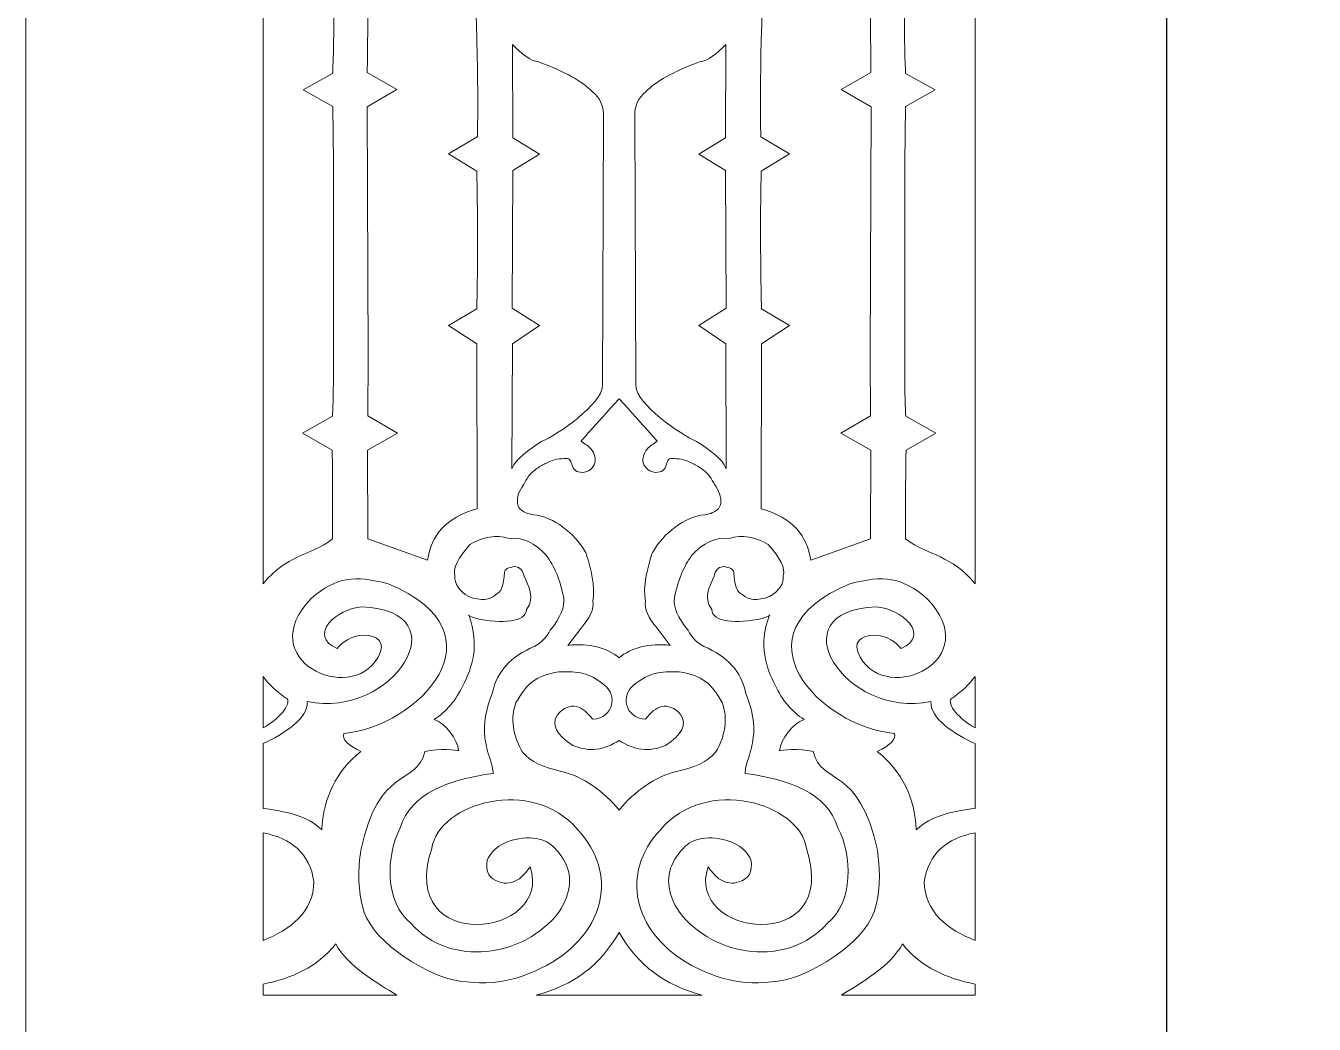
# Model space of a CAD drawing. Header units: centimetres. Extents: x -57 to 60, y -43 to 40.
# Drawn here: x 11.64 to 30.64, y -26.9 to -12.19 of the extents above; entities that cross this region are included whole.
import ezdxf

# ---------------------------------------------------------------- set-up
doc = ezdxf.new("R2010")
doc.units = ezdxf.units.CM
doc.header["$MEASUREMENT"] = 0
doc.layers.add('layer 1', color=7, linetype='Continuous')

msp = doc.modelspace()

# ---------------------------------------------------------------- linework, layer by layer
at = {"layer": 'layer 1', "color": 250, "lineweight": 9}
for points, knots in [([(11.63673, -0.61525), (11.63673, -0.61525), (11.63673, -40.34897), (11.63673, -40.34897), (11.63673, -40.34897), (11.63673, -40.34897), (12.16495, -40.34897), (12.16495, -40.34897), (12.16495, -40.34897), (12.16495, -40.34897), (12.16495, -40.81963), (12.16495, -40.81963), (12.16495, -40.81963), (12.16495, -40.81963), (12.9499, -40.81963), (12.9499, -40.81963), (12.9499, -40.81963), (12.9499, -40.81963), (12.9499, -40.34897), (12.9499, -40.34897), (12.9499, -40.34897), (12.9499, -40.34897), (14.09174, -40.34897), (14.09174, -40.34897), (14.09174, -40.34897), (14.09174, -40.34897), (14.09174, -41.2901), (14.09174, -41.2901), (14.09174, -41.2901), (14.09174, -41.2901), (12.41317, -41.29158), (12.41317, -41.29158), (12.41317, -41.29158), (12.2193, -41.29186), (12.05607, -41.39191), (12.05607, -41.60379), (12.05607, -41.60379), (12.05607, -41.83574), (12.23868, -41.91753), (12.43985, -41.91753), (12.43985, -41.91753), (12.43985, -41.91753), (18.67861, -41.91357), (18.67861, -41.91357), (18.67861, -41.91357), (18.67861, -41.91357), (28.45853, -41.91538), (28.45853, -41.91538), (28.45853, -41.91538), (28.45853, -41.91538), (28.45712, -27.86528), (28.45712, -27.86528), (28.45712, -27.86528), (28.45712, -27.86528), (28.45464, 0.30258), (28.45464, 0.30258), (28.45464, 0.30258), (28.45464, 0.30258), (13.83638, 0.3026), (13.83638, 0.3026), (13.83638, 0.3026), (13.83638, 0.3026), (13.83638, -0.61525), (13.83638, -0.61525), (13.83638, -0.61525), (13.83638, -0.61525), (12.94981, -0.61525), (12.94981, -0.61525), (12.94981, -0.61525), (12.94981, -0.61525), (12.94975, 0.30213), (12.94975, 0.30213), (12.94975, 0.30213), (12.94975, 0.30213), (12.16509, 0.30215), (12.16509, 0.30215), (12.16509, 0.30215), (12.16509, 0.30215), (12.16503, -0.61525), (12.16503, -0.61525), (12.16503, -0.61525), (12.16503, -0.61525), (11.63673, -0.61525), (11.63673, -0.61525)], [0, 0, 0, 0, 0.04545455, 0.04545455, 0.04545455, 0.04545455, 0.09090909, 0.09090909, 0.09090909, 0.09090909, 0.13636364, 0.13636364, 0.13636364, 0.13636364, 0.18181818, 0.18181818, 0.18181818, 0.18181818, 0.22727273, 0.22727273, 0.22727273, 0.22727273, 0.27272727, 0.27272727, 0.27272727, 0.27272727, 0.31818182, 0.31818182, 0.31818182, 0.31818182, 0.36363636, 0.36363636, 0.36363636, 0.36363636, 0.40909091, 0.40909091, 0.40909091, 0.40909091, 0.45454545, 0.45454545, 0.45454545, 0.45454545, 0.5, 0.5, 0.5, 0.5, 0.54545455, 0.54545455, 0.54545455, 0.54545455, 0.59090909, 0.59090909, 0.59090909, 0.59090909, 0.63636364, 0.63636364, 0.63636364, 0.63636364, 0.68181818, 0.68181818, 0.68181818, 0.68181818, 0.72727273, 0.72727273, 0.72727273, 0.72727273, 0.77272727, 0.77272727, 0.77272727, 0.77272727, 0.81818182, 0.81818182, 0.81818182, 0.81818182, 0.86363636, 0.86363636, 0.86363636, 0.86363636, 0.90909091, 0.90909091, 0.90909091, 0.90909091, 1, 1, 1, 1]), ([(45.28032, -0.61525), (45.28032, -0.61525), (45.28032, -40.34897), (45.28032, -40.34897), (45.28032, -40.34897), (45.28032, -40.34897), (44.75211, -40.34897), (44.75211, -40.34897), (44.75211, -40.34897), (44.75211, -40.34897), (44.75211, -40.81963), (44.75211, -40.81963), (44.75211, -40.81963), (44.75211, -40.81963), (43.96716, -40.81963), (43.96716, -40.81963), (43.96716, -40.81963), (43.96716, -40.81963), (43.96716, -40.34897), (43.96716, -40.34897), (43.96716, -40.34897), (43.96716, -40.34897), (42.82532, -40.34897), (42.82532, -40.34897), (42.82532, -40.34897), (42.82532, -40.34897), (42.82532, -41.2901), (42.82532, -41.2901), (42.82532, -41.2901), (42.82532, -41.2901), (44.50389, -41.29158), (44.50389, -41.29158), (44.50389, -41.29158), (44.69776, -41.29186), (44.86098, -41.39191), (44.86098, -41.60379), (44.86098, -41.60379), (44.86098, -41.83574), (44.67837, -41.91753), (44.47721, -41.91753), (44.47721, -41.91753), (44.47721, -41.91753), (38.23844, -41.91357), (38.23844, -41.91357), (38.23844, -41.91357), (38.23844, -41.91357), (28.45853, -41.91538), (28.45853, -41.91538), (28.45853, -41.91538), (28.45853, -41.91538), (28.45993, -27.86528), (28.45993, -27.86528), (28.45993, -27.86528), (28.45993, -27.86528), (28.46242, 0.30258), (28.46242, 0.30258), (28.46242, 0.30258), (28.46242, 0.30258), (43.08067, 0.3026), (43.08067, 0.3026), (43.08067, 0.3026), (43.08067, 0.3026), (43.08067, -0.61525), (43.08067, -0.61525), (43.08067, -0.61525), (43.08067, -0.61525), (43.96724, -0.61525), (43.96724, -0.61525), (43.96724, -0.61525), (43.96724, -0.61525), (43.9673, 0.30213), (43.9673, 0.30213), (43.9673, 0.30213), (43.9673, 0.30213), (44.75196, 0.30215), (44.75196, 0.30215), (44.75196, 0.30215), (44.75196, 0.30215), (44.75202, -0.61525), (44.75202, -0.61525), (44.75202, -0.61525), (44.75202, -0.61525), (45.28032, -0.61525), (45.28032, -0.61525)], [0, 0, 0, 0, 0.04545455, 0.04545455, 0.04545455, 0.04545455, 0.09090909, 0.09090909, 0.09090909, 0.09090909, 0.13636364, 0.13636364, 0.13636364, 0.13636364, 0.18181818, 0.18181818, 0.18181818, 0.18181818, 0.22727273, 0.22727273, 0.22727273, 0.22727273, 0.27272727, 0.27272727, 0.27272727, 0.27272727, 0.31818182, 0.31818182, 0.31818182, 0.31818182, 0.36363636, 0.36363636, 0.36363636, 0.36363636, 0.40909091, 0.40909091, 0.40909091, 0.40909091, 0.45454545, 0.45454545, 0.45454545, 0.45454545, 0.5, 0.5, 0.5, 0.5, 0.54545455, 0.54545455, 0.54545455, 0.54545455, 0.59090909, 0.59090909, 0.59090909, 0.59090909, 0.63636364, 0.63636364, 0.63636364, 0.63636364, 0.68181818, 0.68181818, 0.68181818, 0.68181818, 0.72727273, 0.72727273, 0.72727273, 0.72727273, 0.77272727, 0.77272727, 0.77272727, 0.77272727, 0.81818182, 0.81818182, 0.81818182, 0.81818182, 0.86363636, 0.86363636, 0.86363636, 0.86363636, 0.90909091, 0.90909091, 0.90909091, 0.90909091, 1, 1, 1, 1]), ([(15.13729, -11.03386), (15.13729, -11.03386), (15.13729, -20.41032), (15.13729, -20.41032), (15.13729, -20.41032), (15.48904, -19.98095), (15.80819, -20.00814), (16.16079, -19.75068), (16.16079, -19.75068), (16.15903, -19.31533), (16.16517, -18.87685), (16.15349, -18.44173), (16.15349, -18.44173), (16.15349, -18.44173), (15.7164, -18.19165), (15.7164, -18.19165), (15.7164, -18.19165), (15.7164, -18.19165), (16.15873, -17.94311), (16.15873, -17.94311), (16.15873, -17.94311), (16.15873, -17.94311), (16.17718, -17.68396), (16.17205, -17.06929), (16.17205, -17.06929), (16.17205, -17.06929), (16.17219, -14.2056), (16.17219, -14.2056), (16.17219, -14.2056), (16.17219, -14.2056), (16.1621, -13.37871), (16.1621, -13.37871), (16.1621, -13.37871), (16.1621, -13.37871), (15.72619, -13.1325), (15.72619, -13.1325), (15.72619, -13.1325), (15.72619, -13.1325), (16.16135, -12.88865), (16.16135, -12.88865), (16.16135, -12.88865), (16.16135, -12.88865), (16.1859, -12.48266), (16.17885, -11.70421), (16.17885, -11.70421), (16.03855, -11.66567), (15.76045, -11.55226), (15.57199, -11.43883), (15.57199, -11.43883), (15.44686, -11.36597), (15.28928, -11.22485), (15.13729, -11.03386)], [0, 0, 0, 0, 0.07142857, 0.07142857, 0.07142857, 0.07142857, 0.14285714, 0.14285714, 0.14285714, 0.14285714, 0.21428571, 0.21428571, 0.21428571, 0.21428571, 0.28571429, 0.28571429, 0.28571429, 0.28571429, 0.35714286, 0.35714286, 0.35714286, 0.35714286, 0.42857143, 0.42857143, 0.42857143, 0.42857143, 0.5, 0.5, 0.5, 0.5, 0.57142857, 0.57142857, 0.57142857, 0.57142857, 0.64285714, 0.64285714, 0.64285714, 0.64285714, 0.71428571, 0.71428571, 0.71428571, 0.71428571, 0.78571429, 0.78571429, 0.78571429, 0.78571429, 0.85714286, 0.85714286, 0.85714286, 0.85714286, 1, 1, 1, 1]), ([(17.56083, -20.0616), (17.56083, -20.0616), (16.68097, -19.75035), (16.68097, -19.75035), (16.68097, -19.75035), (16.68097, -19.75035), (16.67552, -18.44121), (16.67552, -18.44121), (16.67552, -18.44121), (16.67552, -18.44121), (17.11587, -18.19025), (17.11587, -18.19025), (17.11587, -18.19025), (17.11587, -18.19025), (16.67821, -17.93576), (16.67821, -17.93576), (16.67821, -17.93576), (16.67821, -17.93576), (16.68576, -17.05956), (16.68576, -17.05956), (16.68576, -17.05956), (16.68576, -17.05956), (16.67063, -13.38151), (16.67063, -13.38151), (16.67063, -13.38151), (16.67063, -13.38151), (17.1097, -13.12857), (17.1097, -13.12857), (17.1097, -13.12857), (17.1097, -13.12857), (16.67221, -12.87695), (16.67221, -12.87695), (16.67221, -12.87695), (16.67221, -12.87695), (16.67481, -12.45907), (16.68698, -11.69028), (16.68698, -11.69028), (16.95307, -11.62735), (17.4524, -11.16846), (17.49109, -11.03876), (17.49109, -11.03876), (17.64346, -11.1915), (18.05325, -11.63576), (18.26479, -11.65552), (18.26479, -11.65552), (18.32231, -13.12482), (18.29497, -13.82598), (18.29497, -13.82598), (18.29497, -13.82598), (18.29497, -13.82598), (17.8708, -14.0763), (17.8708, -14.0763), (17.8708, -14.0763), (17.8708, -14.0763), (18.28935, -14.32888), (18.28935, -14.32888), (18.28935, -14.32888), (18.28935, -14.32888), (18.29835, -14.99171), (18.29835, -14.99171), (18.29835, -14.99171), (18.30158, -15.98624), (18.28566, -16.35786), (18.28566, -16.35786), (18.28566, -16.35786), (18.28566, -16.35786), (17.87073, -16.60617), (17.87073, -16.60617), (17.87073, -16.60617), (17.87073, -16.60617), (18.28605, -16.87522), (18.28605, -16.87522), (18.28605, -16.87522), (18.28605, -16.87522), (18.29124, -19.30605), (18.29124, -19.30605), (18.29124, -19.30605), (17.81835, -19.44396), (17.61926, -19.6972), (17.56083, -20.0616)], [0, 0, 0, 0, 0.04761905, 0.04761905, 0.04761905, 0.04761905, 0.0952381, 0.0952381, 0.0952381, 0.0952381, 0.14285714, 0.14285714, 0.14285714, 0.14285714, 0.19047619, 0.19047619, 0.19047619, 0.19047619, 0.23809524, 0.23809524, 0.23809524, 0.23809524, 0.28571429, 0.28571429, 0.28571429, 0.28571429, 0.33333333, 0.33333333, 0.33333333, 0.33333333, 0.38095238, 0.38095238, 0.38095238, 0.38095238, 0.42857143, 0.42857143, 0.42857143, 0.42857143, 0.47619048, 0.47619048, 0.47619048, 0.47619048, 0.52380952, 0.52380952, 0.52380952, 0.52380952, 0.57142857, 0.57142857, 0.57142857, 0.57142857, 0.61904762, 0.61904762, 0.61904762, 0.61904762, 0.66666667, 0.66666667, 0.66666667, 0.66666667, 0.71428571, 0.71428571, 0.71428571, 0.71428571, 0.76190476, 0.76190476, 0.76190476, 0.76190476, 0.80952381, 0.80952381, 0.80952381, 0.80952381, 0.85714286, 0.85714286, 0.85714286, 0.85714286, 0.9047619, 0.9047619, 0.9047619, 0.9047619, 1, 1, 1, 1]), ([(23.21032, -20.0616), (23.21032, -20.0616), (24.09018, -19.75035), (24.09018, -19.75035), (24.09018, -19.75035), (24.09018, -19.75035), (24.09563, -18.44121), (24.09563, -18.44121), (24.09563, -18.44121), (24.09563, -18.44121), (23.65528, -18.19025), (23.65528, -18.19025), (23.65528, -18.19025), (23.65528, -18.19025), (24.09294, -17.93576), (24.09294, -17.93576), (24.09294, -17.93576), (24.09294, -17.93576), (24.08539, -17.05956), (24.08539, -17.05956), (24.08539, -17.05956), (24.08539, -17.05956), (24.10051, -13.38151), (24.10051, -13.38151), (24.10051, -13.38151), (24.10051, -13.38151), (23.66144, -13.12857), (23.66144, -13.12857), (23.66144, -13.12857), (23.66144, -13.12857), (24.09894, -12.87695), (24.09894, -12.87695), (24.09894, -12.87695), (24.09894, -12.87695), (24.09634, -12.45907), (24.08416, -11.69028), (24.08416, -11.69028), (23.81808, -11.62735), (23.31875, -11.16846), (23.28006, -11.03876), (23.28006, -11.03876), (23.12769, -11.1915), (22.7179, -11.63576), (22.50636, -11.65552), (22.50636, -11.65552), (22.44883, -13.12482), (22.47618, -13.82598), (22.47618, -13.82598), (22.47618, -13.82598), (22.47618, -13.82598), (22.90034, -14.0763), (22.90034, -14.0763), (22.90034, -14.0763), (22.90034, -14.0763), (22.48179, -14.32888), (22.48179, -14.32888), (22.48179, -14.32888), (22.48179, -14.32888), (22.4728, -14.99171), (22.4728, -14.99171), (22.4728, -14.99171), (22.46956, -15.98624), (22.48548, -16.35786), (22.48548, -16.35786), (22.48548, -16.35786), (22.48548, -16.35786), (22.90042, -16.60617), (22.90042, -16.60617), (22.90042, -16.60617), (22.90042, -16.60617), (22.4851, -16.87522), (22.4851, -16.87522), (22.4851, -16.87522), (22.4851, -16.87522), (22.47991, -19.30605), (22.47991, -19.30605), (22.47991, -19.30605), (22.9528, -19.44396), (23.15189, -19.6972), (23.21032, -20.0616)], [0, 0, 0, 0, 0.04761905, 0.04761905, 0.04761905, 0.04761905, 0.0952381, 0.0952381, 0.0952381, 0.0952381, 0.14285714, 0.14285714, 0.14285714, 0.14285714, 0.19047619, 0.19047619, 0.19047619, 0.19047619, 0.23809524, 0.23809524, 0.23809524, 0.23809524, 0.28571429, 0.28571429, 0.28571429, 0.28571429, 0.33333333, 0.33333333, 0.33333333, 0.33333333, 0.38095238, 0.38095238, 0.38095238, 0.38095238, 0.42857143, 0.42857143, 0.42857143, 0.42857143, 0.47619048, 0.47619048, 0.47619048, 0.47619048, 0.52380952, 0.52380952, 0.52380952, 0.52380952, 0.57142857, 0.57142857, 0.57142857, 0.57142857, 0.61904762, 0.61904762, 0.61904762, 0.61904762, 0.66666667, 0.66666667, 0.66666667, 0.66666667, 0.71428571, 0.71428571, 0.71428571, 0.71428571, 0.76190476, 0.76190476, 0.76190476, 0.76190476, 0.80952381, 0.80952381, 0.80952381, 0.80952381, 0.85714286, 0.85714286, 0.85714286, 0.85714286, 0.9047619, 0.9047619, 0.9047619, 0.9047619, 1, 1, 1, 1]), ([(25.63385, -20.41032), (25.63385, -20.41032), (25.63385, -11.03386), (25.63385, -11.03386), (25.63385, -11.03386), (25.48187, -11.22485), (25.32428, -11.36597), (25.19915, -11.43883), (25.19915, -11.43883), (25.0107, -11.55226), (24.73259, -11.66567), (24.5923, -11.70421), (24.5923, -11.70421), (24.58525, -12.48266), (24.6098, -12.88865), (24.6098, -12.88865), (24.6098, -12.88865), (24.6098, -12.88865), (25.04496, -13.1325), (25.04496, -13.1325), (25.04496, -13.1325), (25.04496, -13.1325), (24.60905, -13.37871), (24.60905, -13.37871), (24.60905, -13.37871), (24.60905, -13.37871), (24.59895, -14.2056), (24.59895, -14.2056), (24.59895, -14.2056), (24.59895, -14.2056), (24.5991, -17.06929), (24.5991, -17.06929), (24.5991, -17.06929), (24.59396, -17.68396), (24.61242, -17.94311), (24.61242, -17.94311), (24.61242, -17.94311), (24.61242, -17.94311), (25.05475, -18.19165), (25.05475, -18.19165), (25.05475, -18.19165), (25.05475, -18.19165), (24.61766, -18.44173), (24.61766, -18.44173), (24.61766, -18.44173), (24.60597, -18.87685), (24.61212, -19.31533), (24.61036, -19.75068), (24.61036, -19.75068), (24.96295, -20.00814), (25.28211, -19.98095), (25.63385, -20.41032)], [0, 0, 0, 0, 0.07142857, 0.07142857, 0.07142857, 0.07142857, 0.14285714, 0.14285714, 0.14285714, 0.14285714, 0.21428571, 0.21428571, 0.21428571, 0.21428571, 0.28571429, 0.28571429, 0.28571429, 0.28571429, 0.35714286, 0.35714286, 0.35714286, 0.35714286, 0.42857143, 0.42857143, 0.42857143, 0.42857143, 0.5, 0.5, 0.5, 0.5, 0.57142857, 0.57142857, 0.57142857, 0.57142857, 0.64285714, 0.64285714, 0.64285714, 0.64285714, 0.71428571, 0.71428571, 0.71428571, 0.71428571, 0.78571429, 0.78571429, 0.78571429, 0.78571429, 0.85714286, 0.85714286, 0.85714286, 0.85714286, 1, 1, 1, 1]), ([(18.80758, -16.34835), (18.80758, -16.34835), (18.81769, -14.32207), (18.81769, -14.32207), (18.81769, -14.32207), (18.81769, -14.32207), (19.21204, -14.07769), (19.21204, -14.07769), (19.21204, -14.07769), (19.21204, -14.07769), (18.81713, -13.83716), (18.81713, -13.83716), (18.81713, -13.83716), (18.81713, -13.83716), (18.81388, -12.4644), (18.81388, -12.4644), (18.81388, -12.4644), (18.94512, -12.59802), (19.07404, -12.70524), (19.20068, -12.71899), (19.20068, -12.71899), (19.58909, -12.86527), (19.85301, -13.01216), (19.99245, -13.1597), (19.99245, -13.1597), (20.10571, -13.25345), (20.15969, -13.37239), (20.15443, -13.51656), (20.15443, -13.51656), (20.15443, -13.51656), (20.13967, -17.4943), (20.13967, -17.4943), (20.13967, -17.4943), (20.13391, -17.75911), (19.49046, -18.21088), (19.24316, -18.31217), (19.24316, -18.31217), (19.05011, -18.43723), (18.86707, -18.56378), (18.80618, -18.71695), (18.80618, -18.71695), (18.80618, -18.71695), (18.81155, -16.87416), (18.81155, -16.87416), (18.81155, -16.87416), (18.81155, -16.87416), (19.21116, -16.60341), (19.21116, -16.60341), (19.21116, -16.60341), (19.21116, -16.60341), (18.80758, -16.34835), (18.80758, -16.34835)], [0, 0, 0, 0, 0.07142857, 0.07142857, 0.07142857, 0.07142857, 0.14285714, 0.14285714, 0.14285714, 0.14285714, 0.21428571, 0.21428571, 0.21428571, 0.21428571, 0.28571429, 0.28571429, 0.28571429, 0.28571429, 0.35714286, 0.35714286, 0.35714286, 0.35714286, 0.42857143, 0.42857143, 0.42857143, 0.42857143, 0.5, 0.5, 0.5, 0.5, 0.57142857, 0.57142857, 0.57142857, 0.57142857, 0.64285714, 0.64285714, 0.64285714, 0.64285714, 0.71428571, 0.71428571, 0.71428571, 0.71428571, 0.78571429, 0.78571429, 0.78571429, 0.78571429, 0.85714286, 0.85714286, 0.85714286, 0.85714286, 1, 1, 1, 1]), ([(21.96357, -16.34835), (21.96357, -16.34835), (21.95346, -14.32207), (21.95346, -14.32207), (21.95346, -14.32207), (21.95346, -14.32207), (21.5591, -14.07769), (21.5591, -14.07769), (21.5591, -14.07769), (21.5591, -14.07769), (21.95402, -13.83716), (21.95402, -13.83716), (21.95402, -13.83716), (21.95402, -13.83716), (21.95727, -12.4644), (21.95727, -12.4644), (21.95727, -12.4644), (21.82603, -12.59802), (21.6971, -12.70524), (21.57046, -12.71899), (21.57046, -12.71899), (21.18205, -12.86527), (20.91814, -13.01216), (20.7787, -13.1597), (20.7787, -13.1597), (20.66544, -13.25345), (20.61146, -13.37239), (20.61672, -13.51656), (20.61672, -13.51656), (20.61672, -13.51656), (20.63148, -17.4943), (20.63148, -17.4943), (20.63148, -17.4943), (20.63724, -17.75911), (21.28069, -18.21088), (21.52799, -18.31217), (21.52799, -18.31217), (21.72104, -18.43723), (21.90407, -18.56378), (21.96497, -18.71695), (21.96497, -18.71695), (21.96497, -18.71695), (21.9596, -16.87416), (21.9596, -16.87416), (21.9596, -16.87416), (21.9596, -16.87416), (21.55998, -16.60341), (21.55998, -16.60341), (21.55998, -16.60341), (21.55998, -16.60341), (21.96357, -16.34835), (21.96357, -16.34835)], [0, 0, 0, 0, 0.07142857, 0.07142857, 0.07142857, 0.07142857, 0.14285714, 0.14285714, 0.14285714, 0.14285714, 0.21428571, 0.21428571, 0.21428571, 0.21428571, 0.28571429, 0.28571429, 0.28571429, 0.28571429, 0.35714286, 0.35714286, 0.35714286, 0.35714286, 0.42857143, 0.42857143, 0.42857143, 0.42857143, 0.5, 0.5, 0.5, 0.5, 0.57142857, 0.57142857, 0.57142857, 0.57142857, 0.64285714, 0.64285714, 0.64285714, 0.64285714, 0.71428571, 0.71428571, 0.71428571, 0.71428571, 0.78571429, 0.78571429, 0.78571429, 0.78571429, 0.85714286, 0.85714286, 0.85714286, 0.85714286, 1, 1, 1, 1]), ([(19.63061, -21.32004), (19.63061, -21.32004), (19.82577, -21.06476), (19.82577, -21.06476), (19.82577, -21.06476), (19.95862, -20.91129), (20.01628, -20.78055), (19.99877, -20.67255), (19.99877, -20.67255), (20.03732, -20.44056), (19.96725, -20.18154), (19.91097, -20.00217), (19.91097, -20.00217), (19.90495, -19.98304), (19.9, -19.96312), (19.88086, -19.92998), (19.88086, -19.92998), (19.73237, -19.67321), (19.42169, -19.42134), (19.12259, -19.39306), (19.12259, -19.39306), (19.08261, -19.38927), (19.04194, -19.37853), (19.00697, -19.36314), (19.00697, -19.36314), (18.97197, -19.34774), (18.94261, -19.32767), (18.92223, -19.3055), (18.92223, -19.3055), (18.90185, -19.28332), (18.89038, -19.25902), (18.88681, -19.22148), (18.88681, -19.22148), (18.88323, -19.18393), (18.88754, -19.13314), (18.90435, -19.08556), (18.90435, -19.08556), (18.92115, -19.03797), (18.95047, -18.99358), (18.97536, -18.95095), (18.97536, -18.95095), (19.00025, -18.90833), (19.02075, -18.86743), (19.05197, -18.82709), (19.05197, -18.82709), (19.08318, -18.78676), (19.12512, -18.74696), (19.17226, -18.71374), (19.17226, -18.71374), (19.21939, -18.68051), (19.27171, -18.6539), (19.31386, -18.6323), (19.31386, -18.6323), (19.356, -18.6107), (19.38795, -18.5941), (19.43114, -18.58363), (19.43114, -18.58363), (19.47434, -18.57315), (19.52879, -18.56877), (19.56976, -18.56687), (19.56976, -18.56687), (19.61074, -18.56498), (19.63822, -18.56557), (19.6548, -18.57964), (19.6548, -18.57964), (19.67137, -18.59374), (19.67704, -18.6213), (19.68765, -18.65268), (19.68765, -18.65268), (19.69826, -18.68403), (19.71381, -18.71923), (19.74026, -18.74092), (19.74026, -18.74092), (19.7667, -18.7626), (19.80407, -18.77081), (19.84352, -18.76904), (19.84352, -18.76904), (19.88296, -18.76726), (19.92454, -18.75552), (19.95871, -18.73035), (19.95871, -18.73035), (19.99289, -18.70518), (20.01972, -18.66659), (20.03002, -18.63073), (20.03002, -18.63073), (20.04032, -18.59488), (20.03411, -18.56175), (20.02476, -18.52747), (20.02476, -18.52747), (20.01539, -18.4932), (20.00287, -18.45778), (19.96892, -18.42128), (19.96892, -18.42128), (19.93499, -18.38479), (19.87958, -18.34721), (19.82419, -18.30964), (19.82419, -18.30964), (19.82419, -18.30964), (20.01081, -18.09215), (20.38557, -17.6861), (20.38557, -17.6861), (20.76034, -18.09215), (20.94696, -18.30964), (20.94696, -18.30964), (20.94696, -18.30964), (20.89157, -18.34721), (20.83616, -18.38479), (20.80223, -18.42128), (20.80223, -18.42128), (20.76828, -18.45778), (20.75576, -18.4932), (20.74639, -18.52747), (20.74639, -18.52747), (20.73704, -18.56175), (20.73083, -18.59488), (20.74113, -18.63073), (20.74113, -18.63073), (20.75143, -18.66659), (20.77826, -18.70518), (20.81243, -18.73035), (20.81243, -18.73035), (20.84661, -18.75552), (20.88818, -18.76726), (20.92763, -18.76904), (20.92763, -18.76904), (20.96708, -18.77081), (21.00445, -18.7626), (21.03089, -18.74092), (21.03089, -18.74092), (21.05734, -18.71923), (21.07288, -18.68403), (21.0835, -18.65268), (21.0835, -18.65268), (21.09411, -18.6213), (21.09978, -18.59374), (21.11634, -18.57964), (21.11634, -18.57964), (21.13292, -18.56557), (21.16041, -18.56498), (21.20139, -18.56687), (21.20139, -18.56687), (21.24236, -18.56877), (21.29681, -18.57315), (21.34001, -18.58363), (21.34001, -18.58363), (21.3832, -18.5941), (21.41515, -18.6107), (21.45729, -18.6323), (21.45729, -18.6323), (21.49944, -18.6539), (21.55176, -18.68051), (21.59889, -18.71374), (21.59889, -18.71374), (21.64602, -18.74696), (21.68797, -18.78676), (21.71917, -18.82709), (21.71917, -18.82709), (21.75039, -18.86743), (21.77089, -18.90833), (21.79578, -18.95095), (21.79578, -18.95095), (21.82067, -18.99358), (21.85, -19.03797), (21.8668, -19.08556), (21.8668, -19.08556), (21.88361, -19.13314), (21.88791, -19.18393), (21.88434, -19.22148), (21.88434, -19.22148), (21.88077, -19.25902), (21.8693, -19.28332), (21.84892, -19.3055), (21.84892, -19.3055), (21.82853, -19.32767), (21.79918, -19.34774), (21.76418, -19.36314), (21.76418, -19.36314), (21.7292, -19.37853), (21.68854, -19.38927), (21.64856, -19.39306), (21.64856, -19.39306), (21.34946, -19.42134), (21.03878, -19.67321), (20.89029, -19.92998), (20.89029, -19.92998), (20.87114, -19.96312), (20.8662, -19.98304), (20.86018, -20.00217), (20.86018, -20.00217), (20.80389, -20.18154), (20.73382, -20.44056), (20.77238, -20.67255), (20.77238, -20.67255), (20.75487, -20.78055), (20.81253, -20.91129), (20.94537, -21.06476), (20.94537, -21.06476), (20.94537, -21.06476), (21.14054, -21.32004), (21.14054, -21.32004), (21.14054, -21.32004), (20.82547, -21.27835), (20.56544, -21.358), (20.38557, -21.5007), (20.38557, -21.5007), (20.20571, -21.358), (19.94568, -21.27835), (19.63061, -21.32004)], [0, 0, 0, 0, 0.01886792, 0.01886792, 0.01886792, 0.01886792, 0.03773585, 0.03773585, 0.03773585, 0.03773585, 0.05660377, 0.05660377, 0.05660377, 0.05660377, 0.0754717, 0.0754717, 0.0754717, 0.0754717, 0.09433962, 0.09433962, 0.09433962, 0.09433962, 0.11320755, 0.11320755, 0.11320755, 0.11320755, 0.13207547, 0.13207547, 0.13207547, 0.13207547, 0.1509434, 0.1509434, 0.1509434, 0.1509434, 0.16981132, 0.16981132, 0.16981132, 0.16981132, 0.18867925, 0.18867925, 0.18867925, 0.18867925, 0.20754717, 0.20754717, 0.20754717, 0.20754717, 0.22641509, 0.22641509, 0.22641509, 0.22641509, 0.24528302, 0.24528302, 0.24528302, 0.24528302, 0.26415094, 0.26415094, 0.26415094, 0.26415094, 0.28301887, 0.28301887, 0.28301887, 0.28301887, 0.30188679, 0.30188679, 0.30188679, 0.30188679, 0.32075472, 0.32075472, 0.32075472, 0.32075472, 0.33962264, 0.33962264, 0.33962264, 0.33962264, 0.35849057, 0.35849057, 0.35849057, 0.35849057, 0.37735849, 0.37735849, 0.37735849, 0.37735849, 0.39622642, 0.39622642, 0.39622642, 0.39622642, 0.41509434, 0.41509434, 0.41509434, 0.41509434, 0.43396226, 0.43396226, 0.43396226, 0.43396226, 0.45283019, 0.45283019, 0.45283019, 0.45283019, 0.47169811, 0.47169811, 0.47169811, 0.47169811, 0.49056604, 0.49056604, 0.49056604, 0.49056604, 0.50943396, 0.50943396, 0.50943396, 0.50943396, 0.52830189, 0.52830189, 0.52830189, 0.52830189, 0.54716981, 0.54716981, 0.54716981, 0.54716981, 0.56603774, 0.56603774, 0.56603774, 0.56603774, 0.58490566, 0.58490566, 0.58490566, 0.58490566, 0.60377358, 0.60377358, 0.60377358, 0.60377358, 0.62264151, 0.62264151, 0.62264151, 0.62264151, 0.64150943, 0.64150943, 0.64150943, 0.64150943, 0.66037736, 0.66037736, 0.66037736, 0.66037736, 0.67924528, 0.67924528, 0.67924528, 0.67924528, 0.69811321, 0.69811321, 0.69811321, 0.69811321, 0.71698113, 0.71698113, 0.71698113, 0.71698113, 0.73584906, 0.73584906, 0.73584906, 0.73584906, 0.75471698, 0.75471698, 0.75471698, 0.75471698, 0.77358491, 0.77358491, 0.77358491, 0.77358491, 0.79245283, 0.79245283, 0.79245283, 0.79245283, 0.81132075, 0.81132075, 0.81132075, 0.81132075, 0.83018868, 0.83018868, 0.83018868, 0.83018868, 0.8490566, 0.8490566, 0.8490566, 0.8490566, 0.86792453, 0.86792453, 0.86792453, 0.86792453, 0.88679245, 0.88679245, 0.88679245, 0.88679245, 0.90566038, 0.90566038, 0.90566038, 0.90566038, 0.9245283, 0.9245283, 0.9245283, 0.9245283, 0.94339623, 0.94339623, 0.94339623, 0.94339623, 0.96226415, 0.96226415, 0.96226415, 0.96226415, 1, 1, 1, 1]), ([(18.08613, -21.90451), (18.21879, -21.64449), (18.33046, -21.32568), (18.17356, -20.88234), (18.17356, -20.88234), (18.18709, -20.88921), (18.21644, -20.90129), (18.27617, -20.92247), (18.27617, -20.92247), (18.65394, -21.00173), (19.01575, -20.98094), (19.01822, -20.791), (19.01822, -20.791), (19.15672, -20.62312), (19.04283, -20.43715), (18.98504, -20.30007), (18.98504, -20.30007), (18.96763, -20.21537), (18.92505, -20.16835), (18.85732, -20.15902), (18.85732, -20.15902), (18.75034, -20.17006), (18.69663, -20.1982), (18.69618, -20.24344), (18.69618, -20.24344), (18.68713, -20.43206), (18.64412, -20.5406), (18.56713, -20.56906), (18.56713, -20.56906), (18.48494, -20.65561), (18.35185, -20.66632), (18.16784, -20.60118), (18.16784, -20.60118), (18.02527, -20.51409), (17.95761, -20.41166), (17.96484, -20.29385), (17.96484, -20.29385), (17.93183, -20.1867), (18.00566, -20.03364), (18.18635, -19.8347), (18.18635, -19.8347), (18.37618, -19.71804), (18.56832, -19.68718), (18.76276, -19.7421), (18.76276, -19.7421), (18.96092, -19.72143), (19.14411, -19.80478), (19.31236, -19.99213), (19.31236, -19.99213), (19.43101, -20.1496), (19.51629, -20.3571), (19.5682, -20.61465), (19.5682, -20.61465), (19.58775, -20.75226), (19.52076, -20.91317), (19.36724, -21.09738), (19.36724, -21.09738), (19.31651, -21.20067), (19.24021, -21.27966), (19.13833, -21.33435), (19.13833, -21.33435), (18.78857, -21.48004), (18.5823, -21.70678), (18.51955, -22.01462), (18.51955, -22.01462), (18.42089, -22.26053), (18.38324, -22.48143), (18.40659, -22.67732), (18.40659, -22.67732), (18.42015, -22.78054), (18.44546, -22.88639), (18.48253, -22.99487), (18.48253, -22.99487), (18.51093, -23.07476), (18.526, -23.14499), (18.52774, -23.20561), (18.52774, -23.20561), (17.86546, -23.29716), (17.32493, -23.49194), (17.15854, -24.00768), (17.15854, -24.00768), (16.94623, -24.4155), (16.92413, -25.10179), (17.31864, -25.4203), (17.31864, -25.4203), (17.89575, -26.07038), (18.97834, -25.92117), (19.49687, -25.25313), (19.49687, -25.25313), (19.69322, -24.9484), (19.69791, -24.70051), (19.56702, -24.47596), (19.56702, -24.47596), (19.43049, -24.26491), (19.31142, -24.15211), (19.01352, -24.15432), (19.01352, -24.15432), (18.71566, -24.18497), (18.52488, -24.2942), (18.4412, -24.48198), (18.4412, -24.48198), (18.4133, -24.65789), (18.47228, -24.76522), (18.61815, -24.804), (18.61815, -24.804), (18.70798, -24.84223), (18.80715, -24.82724), (18.91564, -24.75906), (18.91564, -24.75906), (18.98116, -24.70126), (19.03347, -24.64242), (19.07257, -24.58251), (19.07257, -24.58251), (19.42976, -25.61939), (17.1065, -25.90584), (17.622, -24.31161), (17.622, -24.31161), (17.72845, -23.63915), (19.10713, -23.24168), (19.77661, -24.03733), (19.77661, -24.03733), (20.38526, -24.6911), (20.15553, -25.52729), (19.40672, -25.98481), (19.40672, -25.98481), (18.90545, -26.27464), (18.49014, -26.35215), (17.9364, -26.25086), (17.9364, -26.25086), (17.44917, -26.12974), (16.68541, -25.63421), (16.59949, -25.158), (16.59949, -25.158), (16.5287, -24.87282), (16.53977, -24.61559), (16.57661, -24.33605), (16.57661, -24.33605), (16.83988, -23.08605), (17.40418, -23.38993), (17.52199, -22.88439), (17.52199, -22.88439), (17.73695, -22.83636), (17.99274, -22.85804), (18.01877, -22.87486), (18.01877, -22.87486), (18.00562, -22.69886), (17.822, -22.46783), (17.6587, -22.40965), (17.6587, -22.40965), (17.83711, -22.29909), (17.97958, -22.13071), (18.08613, -21.90451)], [0, 0, 0, 0, 0.02564103, 0.02564103, 0.02564103, 0.02564103, 0.05128205, 0.05128205, 0.05128205, 0.05128205, 0.07692308, 0.07692308, 0.07692308, 0.07692308, 0.1025641, 0.1025641, 0.1025641, 0.1025641, 0.12820513, 0.12820513, 0.12820513, 0.12820513, 0.15384615, 0.15384615, 0.15384615, 0.15384615, 0.17948718, 0.17948718, 0.17948718, 0.17948718, 0.20512821, 0.20512821, 0.20512821, 0.20512821, 0.23076923, 0.23076923, 0.23076923, 0.23076923, 0.25641026, 0.25641026, 0.25641026, 0.25641026, 0.28205128, 0.28205128, 0.28205128, 0.28205128, 0.30769231, 0.30769231, 0.30769231, 0.30769231, 0.33333333, 0.33333333, 0.33333333, 0.33333333, 0.35897436, 0.35897436, 0.35897436, 0.35897436, 0.38461538, 0.38461538, 0.38461538, 0.38461538, 0.41025641, 0.41025641, 0.41025641, 0.41025641, 0.43589744, 0.43589744, 0.43589744, 0.43589744, 0.46153846, 0.46153846, 0.46153846, 0.46153846, 0.48717949, 0.48717949, 0.48717949, 0.48717949, 0.51282051, 0.51282051, 0.51282051, 0.51282051, 0.53846154, 0.53846154, 0.53846154, 0.53846154, 0.56410256, 0.56410256, 0.56410256, 0.56410256, 0.58974359, 0.58974359, 0.58974359, 0.58974359, 0.61538462, 0.61538462, 0.61538462, 0.61538462, 0.64102564, 0.64102564, 0.64102564, 0.64102564, 0.66666667, 0.66666667, 0.66666667, 0.66666667, 0.69230769, 0.69230769, 0.69230769, 0.69230769, 0.71794872, 0.71794872, 0.71794872, 0.71794872, 0.74358974, 0.74358974, 0.74358974, 0.74358974, 0.76923077, 0.76923077, 0.76923077, 0.76923077, 0.79487179, 0.79487179, 0.79487179, 0.79487179, 0.82051282, 0.82051282, 0.82051282, 0.82051282, 0.84615385, 0.84615385, 0.84615385, 0.84615385, 0.87179487, 0.87179487, 0.87179487, 0.87179487, 0.8974359, 0.8974359, 0.8974359, 0.8974359, 0.92307692, 0.92307692, 0.92307692, 0.92307692, 0.94871795, 0.94871795, 0.94871795, 0.94871795, 1, 1, 1, 1]), ([(22.68502, -21.90451), (22.55236, -21.64449), (22.44069, -21.32568), (22.59759, -20.88234), (22.59759, -20.88234), (22.58406, -20.88921), (22.5547, -20.90129), (22.49498, -20.92247), (22.49498, -20.92247), (22.11721, -21.00173), (21.75539, -20.98094), (21.75293, -20.791), (21.75293, -20.791), (21.61443, -20.62312), (21.72831, -20.43715), (21.78611, -20.30007), (21.78611, -20.30007), (21.80352, -20.21537), (21.8461, -20.16835), (21.91383, -20.15902), (21.91383, -20.15902), (22.02081, -20.17006), (22.07452, -20.1982), (22.07497, -20.24344), (22.07497, -20.24344), (22.08402, -20.43206), (22.12703, -20.5406), (22.20402, -20.56906), (22.20402, -20.56906), (22.28621, -20.65561), (22.4193, -20.66632), (22.60331, -20.60118), (22.60331, -20.60118), (22.74588, -20.51409), (22.81354, -20.41166), (22.80631, -20.29385), (22.80631, -20.29385), (22.83932, -20.1867), (22.76549, -20.03364), (22.5848, -19.8347), (22.5848, -19.8347), (22.39497, -19.71804), (22.20283, -19.68718), (22.00839, -19.7421), (22.00839, -19.7421), (21.81023, -19.72143), (21.62703, -19.80478), (21.45879, -19.99213), (21.45879, -19.99213), (21.34013, -20.1496), (21.25486, -20.3571), (21.20295, -20.61465), (21.20295, -20.61465), (21.1834, -20.75226), (21.25038, -20.91317), (21.40391, -21.09738), (21.40391, -21.09738), (21.45464, -21.20067), (21.53093, -21.27966), (21.63282, -21.33435), (21.63282, -21.33435), (21.98258, -21.48004), (22.18885, -21.70678), (22.2516, -22.01462), (22.2516, -22.01462), (22.35026, -22.26053), (22.3879, -22.48143), (22.36455, -22.67732), (22.36455, -22.67732), (22.35099, -22.78054), (22.32568, -22.88639), (22.28862, -22.99487), (22.28862, -22.99487), (22.26022, -23.07476), (22.24515, -23.14499), (22.24341, -23.20561), (22.24341, -23.20561), (22.90569, -23.29716), (23.44622, -23.49194), (23.61261, -24.00768), (23.61261, -24.00768), (23.82492, -24.4155), (23.84701, -25.10179), (23.4525, -25.4203), (23.4525, -25.4203), (22.8754, -26.07038), (21.79281, -25.92117), (21.27428, -25.25313), (21.27428, -25.25313), (21.07792, -24.9484), (21.07324, -24.70051), (21.20412, -24.47596), (21.20412, -24.47596), (21.34066, -24.26491), (21.45973, -24.15211), (21.75763, -24.15432), (21.75763, -24.15432), (22.05549, -24.18497), (22.24627, -24.2942), (22.32995, -24.48198), (22.32995, -24.48198), (22.35785, -24.65789), (22.29887, -24.76522), (22.15299, -24.804), (22.15299, -24.804), (22.06317, -24.84223), (21.964, -24.82724), (21.85551, -24.75906), (21.85551, -24.75906), (21.78999, -24.70126), (21.73768, -24.64242), (21.69858, -24.58251), (21.69858, -24.58251), (21.34139, -25.61939), (23.66465, -25.90584), (23.14915, -24.31161), (23.14915, -24.31161), (23.04269, -23.63915), (21.66402, -23.24168), (20.99454, -24.03733), (20.99454, -24.03733), (20.38589, -24.6911), (20.61562, -25.52729), (21.36443, -25.98481), (21.36443, -25.98481), (21.8657, -26.27464), (22.28101, -26.35215), (22.83475, -26.25086), (22.83475, -26.25086), (23.32198, -26.12974), (24.08574, -25.63421), (24.17166, -25.158), (24.17166, -25.158), (24.24244, -24.87282), (24.23138, -24.61559), (24.19454, -24.33605), (24.19454, -24.33605), (23.93127, -23.08605), (23.36697, -23.38993), (23.24916, -22.88439), (23.24916, -22.88439), (23.03419, -22.83636), (22.77841, -22.85804), (22.75238, -22.87486), (22.75238, -22.87486), (22.76553, -22.69886), (22.94915, -22.46783), (23.11245, -22.40965), (23.11245, -22.40965), (22.93404, -22.29909), (22.79157, -22.13071), (22.68502, -21.90451)], [0, 0, 0, 0, 0.02564103, 0.02564103, 0.02564103, 0.02564103, 0.05128205, 0.05128205, 0.05128205, 0.05128205, 0.07692308, 0.07692308, 0.07692308, 0.07692308, 0.1025641, 0.1025641, 0.1025641, 0.1025641, 0.12820513, 0.12820513, 0.12820513, 0.12820513, 0.15384615, 0.15384615, 0.15384615, 0.15384615, 0.17948718, 0.17948718, 0.17948718, 0.17948718, 0.20512821, 0.20512821, 0.20512821, 0.20512821, 0.23076923, 0.23076923, 0.23076923, 0.23076923, 0.25641026, 0.25641026, 0.25641026, 0.25641026, 0.28205128, 0.28205128, 0.28205128, 0.28205128, 0.30769231, 0.30769231, 0.30769231, 0.30769231, 0.33333333, 0.33333333, 0.33333333, 0.33333333, 0.35897436, 0.35897436, 0.35897436, 0.35897436, 0.38461538, 0.38461538, 0.38461538, 0.38461538, 0.41025641, 0.41025641, 0.41025641, 0.41025641, 0.43589744, 0.43589744, 0.43589744, 0.43589744, 0.46153846, 0.46153846, 0.46153846, 0.46153846, 0.48717949, 0.48717949, 0.48717949, 0.48717949, 0.51282051, 0.51282051, 0.51282051, 0.51282051, 0.53846154, 0.53846154, 0.53846154, 0.53846154, 0.56410256, 0.56410256, 0.56410256, 0.56410256, 0.58974359, 0.58974359, 0.58974359, 0.58974359, 0.61538462, 0.61538462, 0.61538462, 0.61538462, 0.64102564, 0.64102564, 0.64102564, 0.64102564, 0.66666667, 0.66666667, 0.66666667, 0.66666667, 0.69230769, 0.69230769, 0.69230769, 0.69230769, 0.71794872, 0.71794872, 0.71794872, 0.71794872, 0.74358974, 0.74358974, 0.74358974, 0.74358974, 0.76923077, 0.76923077, 0.76923077, 0.76923077, 0.79487179, 0.79487179, 0.79487179, 0.79487179, 0.82051282, 0.82051282, 0.82051282, 0.82051282, 0.84615385, 0.84615385, 0.84615385, 0.84615385, 0.87179487, 0.87179487, 0.87179487, 0.87179487, 0.8974359, 0.8974359, 0.8974359, 0.8974359, 0.92307692, 0.92307692, 0.92307692, 0.92307692, 0.94871795, 0.94871795, 0.94871795, 0.94871795, 1, 1, 1, 1]), ([(15.13729, -22.7672), (15.13729, -22.7672), (15.13729, -23.72356), (15.13729, -23.72356), (15.13729, -23.72356), (15.44353, -23.76039), (15.80113, -23.83032), (16.00319, -24.0392), (16.00319, -24.0392), (16.024, -23.5601), (16.21591, -23.17476), (16.57902, -22.88321), (16.57902, -22.88321), (16.38469, -22.79336), (16.30007, -22.7049), (16.32516, -22.61782), (16.32516, -22.61782), (17.41484, -22.52172), (18.75081, -21.14429), (16.98119, -20.41249), (16.98119, -20.41249), (16.48111, -20.28134), (16.2243, -20.30853), (15.84613, -20.628), (15.84613, -20.628), (14.97354, -21.53042), (16.42265, -22.20888), (16.83105, -21.49434), (16.83105, -21.49434), (16.96054, -21.2678), (16.81696, -21.16847), (16.61645, -21.16876), (16.61645, -21.16876), (16.4508, -21.169), (16.28339, -21.28767), (16.22864, -21.36513), (16.22864, -21.36513), (15.77904, -21.17705), (16.22506, -20.7674), (16.59448, -20.75264), (16.59448, -20.75264), (18.07518, -20.80363), (17.06068, -22.41036), (15.78669, -22.14832), (15.78669, -22.14832), (15.80814, -22.3938), (15.43362, -22.63062), (15.13729, -22.7672)], [0, 0, 0, 0, 0.07692308, 0.07692308, 0.07692308, 0.07692308, 0.15384615, 0.15384615, 0.15384615, 0.15384615, 0.23076923, 0.23076923, 0.23076923, 0.23076923, 0.30769231, 0.30769231, 0.30769231, 0.30769231, 0.38461538, 0.38461538, 0.38461538, 0.38461538, 0.46153846, 0.46153846, 0.46153846, 0.46153846, 0.53846154, 0.53846154, 0.53846154, 0.53846154, 0.61538462, 0.61538462, 0.61538462, 0.61538462, 0.69230769, 0.69230769, 0.69230769, 0.69230769, 0.76923077, 0.76923077, 0.76923077, 0.76923077, 0.84615385, 0.84615385, 0.84615385, 0.84615385, 1, 1, 1, 1]), ([(25.63385, -23.72356), (25.63385, -23.72356), (25.63385, -22.7672), (25.63385, -22.7672), (25.63385, -22.7672), (25.33753, -22.63062), (24.96301, -22.3938), (24.98446, -22.14832), (24.98446, -22.14832), (23.71047, -22.41036), (22.69596, -20.80363), (24.17667, -20.75264), (24.17667, -20.75264), (24.54609, -20.7674), (24.99211, -21.17705), (24.54251, -21.36513), (24.54251, -21.36513), (24.48776, -21.28767), (24.32035, -21.169), (24.1547, -21.16876), (24.1547, -21.16876), (23.95419, -21.16847), (23.81061, -21.2678), (23.9401, -21.49434), (23.9401, -21.49434), (24.3485, -22.20888), (25.7976, -21.53042), (24.92502, -20.628), (24.92502, -20.628), (24.54685, -20.30853), (24.29003, -20.28134), (23.78996, -20.41249), (23.78996, -20.41249), (22.02034, -21.14429), (23.35631, -22.52172), (24.44599, -22.61782), (24.44599, -22.61782), (24.47108, -22.7049), (24.38646, -22.79336), (24.19213, -22.88321), (24.19213, -22.88321), (24.55524, -23.17476), (24.74715, -23.5601), (24.76795, -24.0392), (24.76795, -24.0392), (24.97002, -23.83032), (25.32762, -23.76039), (25.63385, -23.72356)], [0, 0, 0, 0, 0.07692308, 0.07692308, 0.07692308, 0.07692308, 0.15384615, 0.15384615, 0.15384615, 0.15384615, 0.23076923, 0.23076923, 0.23076923, 0.23076923, 0.30769231, 0.30769231, 0.30769231, 0.30769231, 0.38461538, 0.38461538, 0.38461538, 0.38461538, 0.46153846, 0.46153846, 0.46153846, 0.46153846, 0.53846154, 0.53846154, 0.53846154, 0.53846154, 0.61538462, 0.61538462, 0.61538462, 0.61538462, 0.69230769, 0.69230769, 0.69230769, 0.69230769, 0.76923077, 0.76923077, 0.76923077, 0.76923077, 0.84615385, 0.84615385, 0.84615385, 0.84615385, 1, 1, 1, 1]), ([(18.17356, -20.88234), (18.15208, -20.87145), (18.17049, -20.87374), (18.17049, -20.87374), (18.17049, -20.87374), (18.17049, -20.87374), (18.17356, -20.88234), (18.17356, -20.88234)], [0, 0, 0, 0, 0.33333333, 0.33333333, 0.33333333, 0.33333333, 1, 1, 1, 1]), ([(22.59759, -20.88234), (22.61907, -20.87145), (22.60066, -20.87374), (22.60066, -20.87374), (22.60066, -20.87374), (22.60066, -20.87374), (22.59759, -20.88234), (22.59759, -20.88234)], [0, 0, 0, 0, 0.33333333, 0.33333333, 0.33333333, 0.33333333, 1, 1, 1, 1]), ([(15.13729, -21.77631), (15.13729, -21.77631), (15.13729, -22.53418), (15.13729, -22.53418), (15.13729, -22.53418), (15.37082, -22.40862), (15.55421, -22.18521), (15.48995, -22.10494), (15.48995, -22.10494), (15.33226, -22.00071), (15.21472, -21.89116), (15.13729, -21.77631)], [0, 0, 0, 0, 0.25, 0.25, 0.25, 0.25, 0.5, 0.5, 0.5, 0.5, 1, 1, 1, 1]), ([(20.38557, -23.74794), (20.15877, -23.46806), (19.8493, -23.25008), (19.53757, -23.17696), (19.53757, -23.17696), (19.27311, -23.12618), (19.0813, -23.03231), (18.96212, -22.89538), (18.96212, -22.89538), (18.81335, -22.63906), (18.78099, -22.39509), (18.86503, -22.16342), (18.86503, -22.16342), (19.03413, -21.87024), (19.14735, -21.77193), (19.49915, -21.70936), (19.49915, -21.70936), (19.78926, -21.69828), (19.9297, -21.71871), (20.17246, -21.9073), (20.17246, -21.9073), (20.3587, -22.05195), (20.31296, -22.38321), (19.99484, -22.40882), (19.99484, -22.40882), (19.85709, -22.21306), (19.66193, -22.12797), (19.47633, -22.34123), (19.47633, -22.34123), (19.38313, -22.48667), (19.45844, -22.63754), (19.70228, -22.79382), (19.70228, -22.79382), (19.93913, -22.89793), (20.16992, -22.86328), (20.38557, -22.71903), (20.38557, -22.71903), (20.60123, -22.86328), (20.83202, -22.89793), (21.06887, -22.79382), (21.06887, -22.79382), (21.31271, -22.63754), (21.38802, -22.48667), (21.29482, -22.34123), (21.29482, -22.34123), (21.10922, -22.12797), (20.91406, -22.21306), (20.77631, -22.40882), (20.77631, -22.40882), (20.45819, -22.38321), (20.41244, -22.05195), (20.59868, -21.9073), (20.59868, -21.9073), (20.84144, -21.71871), (20.98189, -21.69828), (21.27199, -21.70936), (21.27199, -21.70936), (21.6238, -21.77193), (21.73702, -21.87024), (21.90612, -22.16342), (21.90612, -22.16342), (21.99016, -22.39509), (21.95779, -22.63906), (21.80903, -22.89538), (21.80903, -22.89538), (21.68985, -23.03231), (21.49804, -23.12618), (21.23357, -23.17696), (21.23357, -23.17696), (20.92185, -23.25008), (20.61238, -23.46806), (20.38557, -23.74794)], [0, 0, 0, 0, 0.05263158, 0.05263158, 0.05263158, 0.05263158, 0.10526316, 0.10526316, 0.10526316, 0.10526316, 0.15789474, 0.15789474, 0.15789474, 0.15789474, 0.21052632, 0.21052632, 0.21052632, 0.21052632, 0.26315789, 0.26315789, 0.26315789, 0.26315789, 0.31578947, 0.31578947, 0.31578947, 0.31578947, 0.36842105, 0.36842105, 0.36842105, 0.36842105, 0.42105263, 0.42105263, 0.42105263, 0.42105263, 0.47368421, 0.47368421, 0.47368421, 0.47368421, 0.52631579, 0.52631579, 0.52631579, 0.52631579, 0.57894737, 0.57894737, 0.57894737, 0.57894737, 0.63157895, 0.63157895, 0.63157895, 0.63157895, 0.68421053, 0.68421053, 0.68421053, 0.68421053, 0.73684211, 0.73684211, 0.73684211, 0.73684211, 0.78947368, 0.78947368, 0.78947368, 0.78947368, 0.84210526, 0.84210526, 0.84210526, 0.84210526, 0.89473684, 0.89473684, 0.89473684, 0.89473684, 1, 1, 1, 1]), ([(25.63385, -22.53418), (25.63385, -22.53418), (25.63385, -21.77631), (25.63385, -21.77631), (25.63385, -21.77631), (25.55643, -21.89116), (25.43888, -22.00071), (25.2812, -22.10494), (25.2812, -22.10494), (25.21694, -22.18521), (25.40033, -22.40862), (25.63385, -22.53418)], [0, 0, 0, 0, 0.25, 0.25, 0.25, 0.25, 0.5, 0.5, 0.5, 0.5, 1, 1, 1, 1]), ([(15.13729, -24.08305), (15.13729, -24.08305), (15.13729, -25.66678), (15.13729, -25.66678), (15.13729, -25.66678), (15.53932, -25.51258), (15.87813, -25.25118), (15.88659, -24.79952), (15.88659, -24.79952), (15.82081, -24.38567), (15.55544, -24.1611), (15.13729, -24.08305)], [0, 0, 0, 0, 0.25, 0.25, 0.25, 0.25, 0.5, 0.5, 0.5, 0.5, 1, 1, 1, 1]), ([(25.63385, -25.66678), (25.63385, -25.66678), (25.63385, -24.08305), (25.63385, -24.08305), (25.63385, -24.08305), (25.21571, -24.1611), (24.95034, -24.38567), (24.88455, -24.79952), (24.88455, -24.79952), (24.89302, -25.25118), (25.23183, -25.51258), (25.63385, -25.66678)], [0, 0, 0, 0, 0.25, 0.25, 0.25, 0.25, 0.5, 0.5, 0.5, 0.5, 1, 1, 1, 1]), ([(19.16242, -26.4758), (19.16242, -26.4758), (21.60873, -26.4758), (21.60873, -26.4758), (21.60873, -26.4758), (21.04812, -26.32092), (20.66728, -26.03888), (20.38557, -25.55068), (20.38557, -25.55068), (20.10387, -26.03888), (19.72303, -26.32092), (19.16242, -26.4758)], [0, 0, 0, 0, 0.25, 0.25, 0.25, 0.25, 0.5, 0.5, 0.5, 0.5, 1, 1, 1, 1]), ([(15.13729, -26.31275), (15.13729, -26.31275), (15.13729, -26.4758), (15.13729, -26.4758), (15.13729, -26.4758), (15.13729, -26.4758), (17.10827, -26.4758), (17.10827, -26.4758), (17.10827, -26.4758), (16.83489, -26.30538), (16.37346, -26.04227), (16.20895, -25.72076), (16.20895, -25.72076), (15.93423, -26.0659), (15.55639, -26.22546), (15.13729, -26.31275)], [0, 0, 0, 0, 0.2, 0.2, 0.2, 0.2, 0.4, 0.4, 0.4, 0.4, 0.6, 0.6, 0.6, 0.6, 1, 1, 1, 1]), ([(23.66288, -26.4758), (23.66288, -26.4758), (25.63385, -26.4758), (25.63385, -26.4758), (25.63385, -26.4758), (25.63385, -26.4758), (25.63385, -26.31275), (25.63385, -26.31275), (25.63385, -26.31275), (25.21476, -26.22546), (24.83692, -26.0659), (24.5622, -25.72076), (24.5622, -25.72076), (24.39768, -26.04227), (23.93626, -26.30538), (23.66288, -26.4758)], [0, 0, 0, 0, 0.2, 0.2, 0.2, 0.2, 0.4, 0.4, 0.4, 0.4, 0.6, 0.6, 0.6, 0.6, 1, 1, 1, 1])]:
    msp.add_open_spline(points, degree=3, knots=knots, dxfattribs=at)

doc.saveas('drawing.dxf')
